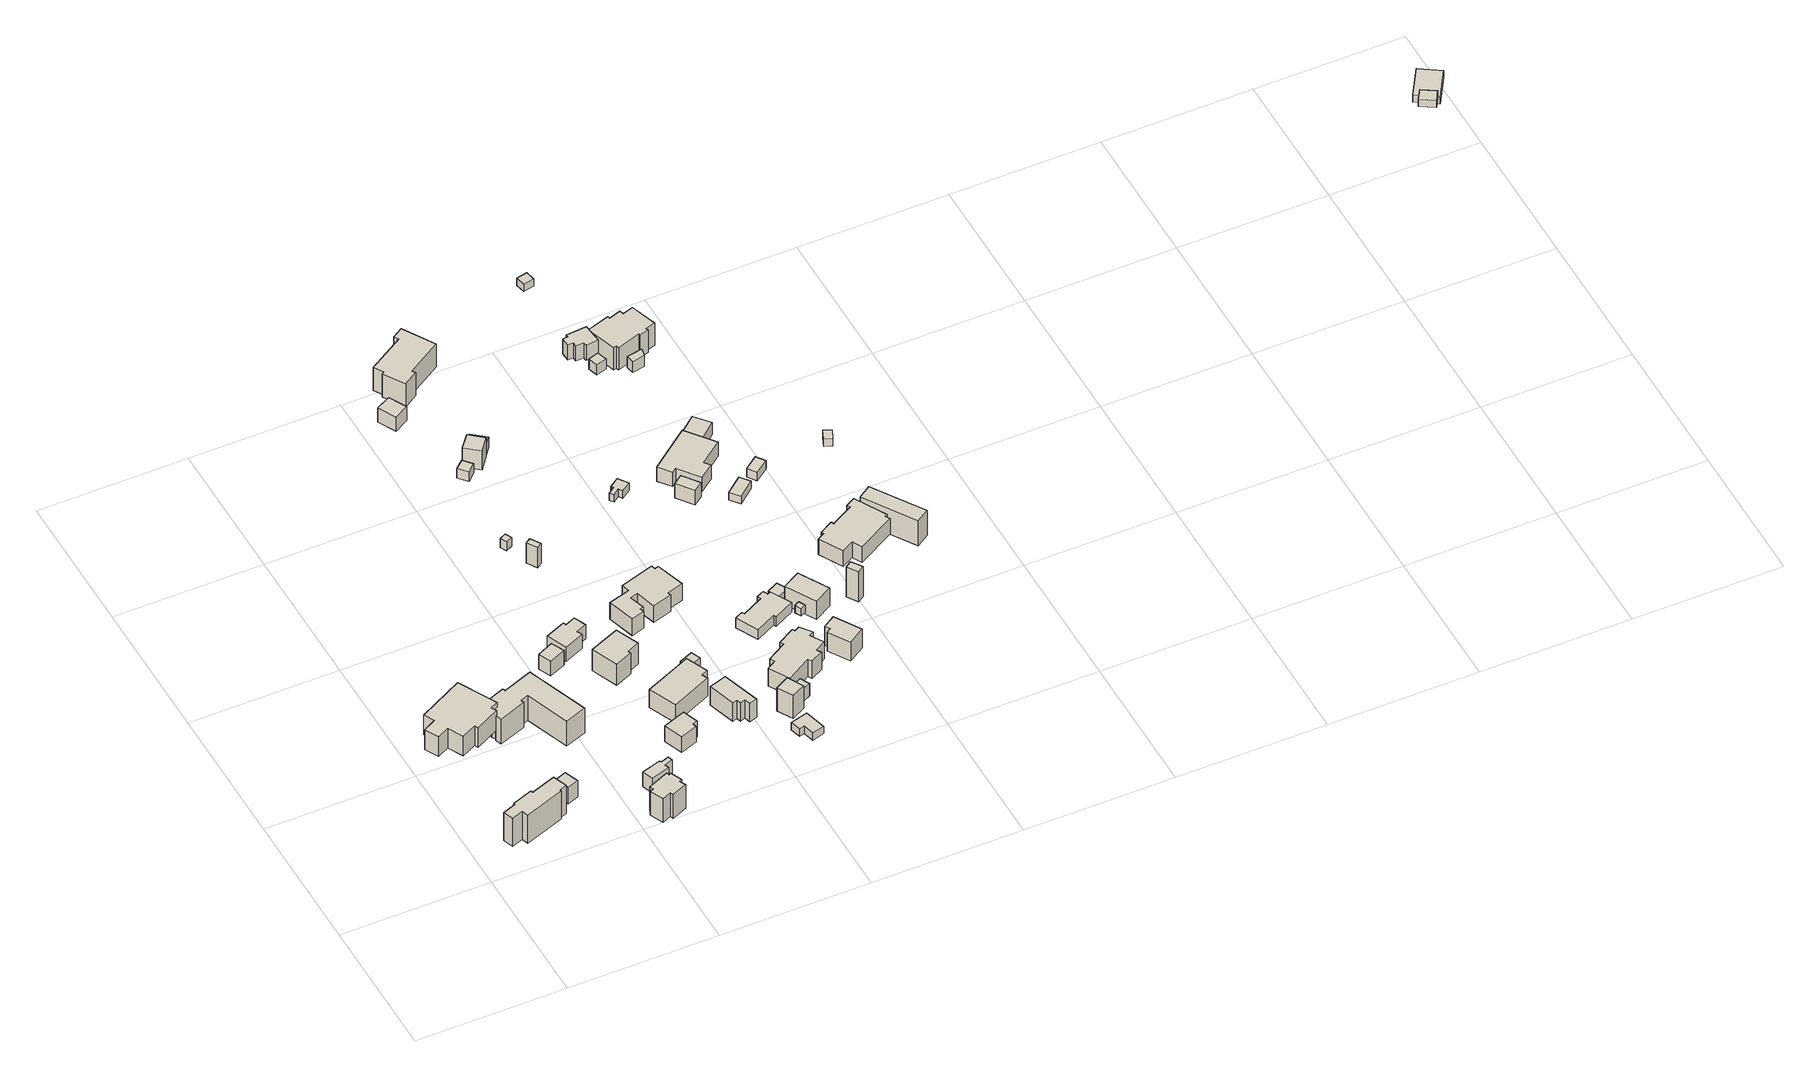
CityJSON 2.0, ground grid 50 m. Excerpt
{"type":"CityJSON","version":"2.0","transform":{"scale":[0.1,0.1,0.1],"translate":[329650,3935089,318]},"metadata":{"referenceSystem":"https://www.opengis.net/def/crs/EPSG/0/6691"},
"CityObjects":{
"building1":{"type":"Building","attributes":{"usage":"411","measuredHeight":13.4,"storeysAboveGround":2,"BuildingIDAttribute.prefecture":"14","BuildingIDAttribute.city":"14151","BuildingDetailAttribute.totalFloorArea":191.45,"BuildingDetailAttribute.buildingFootprintArea":95.72,"BuildingDetailAttribute.buildingStructureType":"601","BuildingDetailAttribute.buildingStructureOrgType":"1","BuildingDetailAttribute.orgUsage":"10","BuildingDetailAttribute.surveyYear":2015},"geometry":[{"type":"Solid","lod":"1","boundaries":[[[[0,1,2,3,4,5,6,7,8,9,10,11]],[[10,12,13,11]],[[9,14,12,10]],[[8,15,14,9]],[[7,16,15,8]],[[6,17,16,7]],[[5,18,17,6]],[[4,19,18,5]],[[3,20,19,4]],[[2,21,20,3]],[[1,22,21,2]],[[0,23,22,1]],[[11,13,23,0]],[[12,14,15,16,17,18,19,20,21,22,23,13]]]]}]},
"building2":{"type":"Building","attributes":{"usage":"411","measuredHeight":13.1,"storeysAboveGround":2,"BuildingIDAttribute.prefecture":"14","BuildingIDAttribute.city":"14151","BuildingDetailAttribute.totalFloorArea":479.44,"BuildingDetailAttribute.buildingFootprintArea":239.72,"BuildingDetailAttribute.buildingStructureType":"601","BuildingDetailAttribute.buildingStructureOrgType":"1","BuildingDetailAttribute.orgUsage":"10","BuildingDetailAttribute.surveyYear":2015,"BuildingLandSlideRiskAttribute.description":"1","BuildingLandSlideRiskAttribute.areaType":"1"},"geometry":[{"type":"Solid","lod":"1","boundaries":[[[[24,25,26,27,28,29,30,31,32,33,34,35,36]],[[35,37,38,36]],[[34,39,37,35]],[[33,40,39,34]],[[32,41,40,33]],[[31,42,41,32]],[[30,43,42,31]],[[29,44,43,30]],[[28,45,44,29]],[[27,46,45,28]],[[26,47,46,27]],[[25,48,47,26]],[[24,49,48,25]],[[36,38,49,24]],[[37,39,40,41,42,43,44,45,46,47,48,49,38]]]]}]},
"building3":{"type":"Building","attributes":{"measuredHeight":7.6,"BuildingIDAttribute.prefecture":"14","BuildingIDAttribute.city":"14151","BuildingDetailAttribute.surveyYear":2015},"geometry":[{"type":"Solid","lod":"1","boundaries":[[[[50,51,52,53]],[[52,54,55,53]],[[51,56,54,52]],[[50,57,56,51]],[[53,55,57,50]],[[54,56,57,55]]]]}]},
"building4":{"type":"Building","attributes":{"usage":"411","measuredHeight":11.8,"storeysAboveGround":2,"BuildingIDAttribute.prefecture":"14","BuildingIDAttribute.city":"14151","BuildingDetailAttribute.totalFloorArea":331.28,"BuildingDetailAttribute.buildingFootprintArea":165.64,"BuildingDetailAttribute.buildingStructureType":"601","BuildingDetailAttribute.buildingStructureOrgType":"1","BuildingDetailAttribute.orgUsage":"10","BuildingDetailAttribute.surveyYear":2015,"BuildingLandSlideRiskAttribute.description":"1","BuildingLandSlideRiskAttribute.areaType":"1"},"geometry":[{"type":"Solid","lod":"1","boundaries":[[[[58,59,60,61,62,63,64,65,66,67,68,69,70,71]],[[70,72,73,71]],[[69,74,72,70]],[[68,75,74,69]],[[67,76,75,68]],[[66,77,76,67]],[[65,78,77,66]],[[64,79,78,65]],[[63,80,79,64]],[[62,81,80,63]],[[61,82,81,62]],[[60,83,82,61]],[[59,84,83,60]],[[58,85,84,59]],[[71,73,85,58]],[[72,74,75,76,77,78,79,80,81,82,83,84,85,73]]]]}]},
"building5":{"type":"Building","attributes":{"measuredHeight":6.9,"BuildingIDAttribute.prefecture":"14","BuildingIDAttribute.city":"14151","BuildingDetailAttribute.surveyYear":2015},"geometry":[{"type":"Solid","lod":"1","boundaries":[[[[86,87,88,89]],[[88,90,91,89]],[[87,92,90,88]],[[86,93,92,87]],[[89,91,93,86]],[[90,92,93,91]]]]}]},
"building6":{"type":"Building","attributes":{"usage":"411","measuredHeight":10.6,"storeysAboveGround":2,"BuildingIDAttribute.prefecture":"14","BuildingIDAttribute.city":"14151","BuildingDetailAttribute.totalFloorArea":105.35,"BuildingDetailAttribute.buildingFootprintArea":52.68,"BuildingDetailAttribute.buildingStructureType":"601","BuildingDetailAttribute.buildingStructureOrgType":"1","BuildingDetailAttribute.orgUsage":"10","BuildingDetailAttribute.surveyYear":2015},"geometry":[{"type":"Solid","lod":"1","boundaries":[[[[94,95,96,97,98,99,100,101,102,103,104,105]],[[104,106,107,105]],[[103,108,106,104]],[[102,109,108,103]],[[101,110,109,102]],[[100,111,110,101]],[[99,112,111,100]],[[98,113,112,99]],[[97,114,113,98]],[[96,115,114,97]],[[95,116,115,96]],[[94,117,116,95]],[[105,107,117,94]],[[106,108,109,110,111,112,113,114,115,116,117,107]]]]}]},
"building7":{"type":"Building","attributes":{"usage":"411","measuredHeight":6.4,"storeysAboveGround":2,"BuildingIDAttribute.prefecture":"14","BuildingIDAttribute.city":"14151","BuildingDetailAttribute.totalFloorArea":52.67,"BuildingDetailAttribute.buildingFootprintArea":26.34,"BuildingDetailAttribute.buildingStructureType":"601","BuildingDetailAttribute.buildingStructureOrgType":"1","BuildingDetailAttribute.orgUsage":"10","BuildingDetailAttribute.surveyYear":2015},"geometry":[{"type":"Solid","lod":"1","boundaries":[[[[118,119,120,121,122,123,124,125]],[[124,126,127,125]],[[123,128,126,124]],[[122,129,128,123]],[[121,130,129,122]],[[120,131,130,121]],[[119,132,131,120]],[[118,133,132,119]],[[125,127,133,118]],[[126,128,129,130,131,132,133,127]]]]}]},
"building8":{"type":"Building","attributes":{"measuredHeight":6.4,"BuildingIDAttribute.prefecture":"14","BuildingIDAttribute.city":"14151","BuildingDetailAttribute.surveyYear":2015},"geometry":[{"type":"Solid","lod":"1","boundaries":[[[[134,135,136,137]],[[136,138,139,137]],[[135,140,138,136]],[[134,141,140,135]],[[137,139,141,134]],[[138,140,141,139]]]]}]},
"building9":{"type":"Building","attributes":{"usage":"422","measuredHeight":6.3,"storeysAboveGround":2,"BuildingIDAttribute.prefecture":"14","BuildingIDAttribute.city":"14151","BuildingDetailAttribute.totalFloorArea":115.1,"BuildingDetailAttribute.buildingFootprintArea":57.55,"BuildingDetailAttribute.buildingStructureType":"601","BuildingDetailAttribute.buildingStructureOrgType":"1","BuildingDetailAttribute.orgUsage":"137","BuildingDetailAttribute.surveyYear":2015},"geometry":[{"type":"Solid","lod":"1","boundaries":[[[[142,143,144,145,146,147,148,149]],[[148,150,151,149]],[[147,152,150,148]],[[146,153,152,147]],[[145,154,153,146]],[[144,155,154,145]],[[143,156,155,144]],[[142,157,156,143]],[[149,151,157,142]],[[150,152,153,154,155,156,157,151]]]]}]},
"building10":{"type":"Building","attributes":{"usage":"411","measuredHeight":7.4,"storeysAboveGround":1,"BuildingIDAttribute.prefecture":"14","BuildingIDAttribute.city":"14151","BuildingDetailAttribute.totalFloorArea":48.12,"BuildingDetailAttribute.buildingFootprintArea":48.12,"BuildingDetailAttribute.buildingStructureType":"601","BuildingDetailAttribute.buildingStructureOrgType":"1","BuildingDetailAttribute.orgUsage":"10","BuildingDetailAttribute.surveyYear":2015},"geometry":[{"type":"Solid","lod":"1","boundaries":[[[[158,159,160,161,162,163]],[[162,164,165,163]],[[161,166,164,162]],[[160,167,166,161]],[[159,168,167,160]],[[158,169,168,159]],[[163,165,169,158]],[[164,166,167,168,169,165]]]]}]},
"building11":{"type":"Building","attributes":{"usage":"411","measuredHeight":10.3,"storeysAboveGround":2,"BuildingIDAttribute.prefecture":"14","BuildingIDAttribute.city":"14151","BuildingDetailAttribute.totalFloorArea":162.45,"BuildingDetailAttribute.buildingFootprintArea":81.23,"BuildingDetailAttribute.buildingStructureType":"601","BuildingDetailAttribute.buildingStructureOrgType":"1","BuildingDetailAttribute.orgUsage":"10","BuildingDetailAttribute.surveyYear":2015},"geometry":[{"type":"Solid","lod":"1","boundaries":[[[[170,171,172,173,174,175]],[[174,176,177,175]],[[173,178,176,174]],[[172,179,178,173]],[[171,180,179,172]],[[170,181,180,171]],[[175,177,181,170]],[[176,178,179,180,181,177]]]]}]},
"building12":{"type":"Building","attributes":{"measuredHeight":4.4,"BuildingIDAttribute.prefecture":"14","BuildingIDAttribute.city":"14151","BuildingDetailAttribute.surveyYear":2015},"geometry":[{"type":"Solid","lod":"1","boundaries":[[[[182,183,184,185]],[[184,186,187,185]],[[183,188,186,184]],[[182,189,188,183]],[[185,187,189,182]],[[186,188,189,187]]]]}]},
"building13":{"type":"Building","attributes":{"usage":"411","measuredHeight":6.4,"storeysAboveGround":2,"BuildingIDAttribute.prefecture":"14","BuildingIDAttribute.city":"14151","BuildingDetailAttribute.totalFloorArea":72.76,"BuildingDetailAttribute.buildingFootprintArea":36.38,"BuildingDetailAttribute.buildingStructureType":"601","BuildingDetailAttribute.buildingStructureOrgType":"1","BuildingDetailAttribute.orgUsage":"10","BuildingDetailAttribute.surveyYear":2015,"BuildingLandSlideRiskAttribute.description":"1","BuildingLandSlideRiskAttribute.areaType":"1"},"geometry":[{"type":"Solid","lod":"1","boundaries":[[[[190,191,192,193]],[[192,194,195,193]],[[191,196,194,192]],[[190,197,196,191]],[[193,195,197,190]],[[194,196,197,195]]]]}]},
"building14":{"type":"Building","attributes":{"measuredHeight":10.7,"BuildingIDAttribute.prefecture":"14","BuildingIDAttribute.city":"14151","BuildingDetailAttribute.surveyYear":2015},"geometry":[{"type":"Solid","lod":"1","boundaries":[[[[198,199,200,201]],[[200,202,203,201]],[[199,204,202,200]],[[198,205,204,199]],[[201,203,205,198]],[[202,204,205,203]]]]}]},
"building15":{"type":"Building","attributes":{"usage":"411","measuredHeight":9.5,"storeysAboveGround":2,"BuildingIDAttribute.prefecture":"14","BuildingIDAttribute.city":"14151","BuildingDetailAttribute.totalFloorArea":277.5,"BuildingDetailAttribute.buildingFootprintArea":138.75,"BuildingDetailAttribute.buildingStructureType":"601","BuildingDetailAttribute.buildingStructureOrgType":"1","BuildingDetailAttribute.orgUsage":"10","BuildingDetailAttribute.surveyYear":2015},"geometry":[{"type":"Solid","lod":"1","boundaries":[[[[206,207,208,209,210,211]],[[210,212,213,211]],[[209,214,212,210]],[[208,215,214,209]],[[207,216,215,208]],[[206,217,216,207]],[[211,213,217,206]],[[212,214,215,216,217,213]]]]}]},
"building16":{"type":"Building","attributes":{"measuredHeight":4.2,"BuildingIDAttribute.prefecture":"14","BuildingIDAttribute.city":"14151","BuildingDetailAttribute.surveyYear":2015,"BuildingLandSlideRiskAttribute.description":"1","BuildingLandSlideRiskAttribute.areaType":"1"},"geometry":[{"type":"Solid","lod":"1","boundaries":[[[[218,219,220,221]],[[220,222,223,221]],[[219,224,222,220]],[[218,225,224,219]],[[221,223,225,218]],[[222,224,225,223]]]]}]},
"building17":{"type":"Building","attributes":{"usage":"451","measuredHeight":11.3,"storeysAboveGround":1,"BuildingIDAttribute.prefecture":"14","BuildingIDAttribute.city":"14151","BuildingDetailAttribute.totalFloorArea":31.36,"BuildingDetailAttribute.buildingFootprintArea":31.36,"BuildingDetailAttribute.buildingStructureType":"601","BuildingDetailAttribute.buildingStructureOrgType":"1","BuildingDetailAttribute.orgUsage":"200","BuildingDetailAttribute.surveyYear":2015,"BuildingLandSlideRiskAttribute.description":"1","BuildingLandSlideRiskAttribute.areaType":"1"},"geometry":[{"type":"Solid","lod":"1","boundaries":[[[[226,227,228,229,230]],[[229,231,232,230]],[[228,233,231,229]],[[227,234,233,228]],[[226,235,234,227]],[[230,232,235,226]],[[231,233,234,235,232]]]]}]},
"building18":{"type":"Building","attributes":{"usage":"411","measuredHeight":7.9,"storeysAboveGround":1,"BuildingIDAttribute.prefecture":"14","BuildingIDAttribute.city":"14151","BuildingDetailAttribute.totalFloorArea":65.02,"BuildingDetailAttribute.buildingFootprintArea":65.02,"BuildingDetailAttribute.buildingStructureType":"601","BuildingDetailAttribute.buildingStructureOrgType":"1","BuildingDetailAttribute.orgUsage":"10","BuildingDetailAttribute.surveyYear":2015},"geometry":[{"type":"Solid","lod":"1","boundaries":[[[[236,237,238,239,240,241,242,243]],[[242,244,245,243]],[[241,246,244,242]],[[240,247,246,241]],[[239,248,247,240]],[[238,249,248,239]],[[237,250,249,238]],[[236,251,250,237]],[[243,245,251,236]],[[244,246,247,248,249,250,251,245]]]]}]},
"building19":{"type":"Building","attributes":{"usage":"411","storeysAboveGround":2,"BuildingIDAttribute.prefecture":"14","BuildingIDAttribute.city":"14151","BuildingDetailAttribute.totalFloorArea":29.57,"BuildingDetailAttribute.buildingFootprintArea":14.79,"BuildingDetailAttribute.buildingStructureType":"601","BuildingDetailAttribute.buildingStructureOrgType":"1","BuildingDetailAttribute.orgUsage":"10","BuildingDetailAttribute.surveyYear":2015},"geometry":[{"type":"Solid","lod":"1","boundaries":[[[[252,253,254,255]],[[254,256,257,255]],[[253,258,256,254]],[[252,259,258,253]],[[255,257,259,252]],[[256,258,259,257]]]]}]},
"building20":{"type":"Building","attributes":{"usage":"451","measuredHeight":8.6,"storeysAboveGround":1,"BuildingIDAttribute.prefecture":"14","BuildingIDAttribute.city":"14151","BuildingDetailAttribute.totalFloorArea":18.55,"BuildingDetailAttribute.buildingFootprintArea":18.55,"BuildingDetailAttribute.buildingStructureType":"601","BuildingDetailAttribute.buildingStructureOrgType":"1","BuildingDetailAttribute.orgUsage":"200","BuildingDetailAttribute.surveyYear":2015,"BuildingLandSlideRiskAttribute.description":"1","BuildingLandSlideRiskAttribute.areaType":"1"},"geometry":[{"type":"Solid","lod":"1","boundaries":[[[[260,261,262,263]],[[262,264,265,263]],[[261,266,264,262]],[[260,267,266,261]],[[263,265,267,260]],[[264,266,267,265]]]]}]},
"building21":{"type":"Building","attributes":{"usage":"411","measuredHeight":11.1,"storeysAboveGround":2,"BuildingIDAttribute.prefecture":"14","BuildingIDAttribute.city":"14151","BuildingDetailAttribute.totalFloorArea":348.73,"BuildingDetailAttribute.buildingFootprintArea":174.36,"BuildingDetailAttribute.buildingStructureType":"601","BuildingDetailAttribute.buildingStructureOrgType":"1","BuildingDetailAttribute.orgUsage":"10","BuildingDetailAttribute.surveyYear":2015,"BuildingLandSlideRiskAttribute.description":"1","BuildingLandSlideRiskAttribute.areaType":"1"},"geometry":[{"type":"Solid","lod":"1","boundaries":[[[[268,269,270,271,272,273,274,275,276,277]],[[276,278,279,277]],[[275,280,278,276]],[[274,281,280,275]],[[273,282,281,274]],[[272,283,282,273]],[[271,284,283,272]],[[270,285,284,271]],[[269,286,285,270]],[[268,287,286,269]],[[277,279,287,268]],[[278,280,281,282,283,284,285,286,287,279]]]]}]},
"building22":{"type":"Building","attributes":{"usage":"411","measuredHeight":8.4,"storeysAboveGround":2,"BuildingIDAttribute.prefecture":"14","BuildingIDAttribute.city":"14151","BuildingDetailAttribute.totalFloorArea":359.36,"BuildingDetailAttribute.buildingFootprintArea":179.68,"BuildingDetailAttribute.buildingStructureType":"601","BuildingDetailAttribute.buildingStructureOrgType":"1","BuildingDetailAttribute.orgUsage":"10","BuildingDetailAttribute.surveyYear":2015,"BuildingLandSlideRiskAttribute.description":"1","BuildingLandSlideRiskAttribute.areaType":"1"},"geometry":[{"type":"Solid","lod":"1","boundaries":[[[[288,289,290,291,292,293,294,295,296,297,298,299,300,301,302,303]],[[302,304,305,303]],[[301,306,304,302]],[[300,307,306,301]],[[299,308,307,300]],[[298,309,308,299]],[[297,310,309,298]],[[296,311,310,297]],[[295,312,311,296]],[[294,313,312,295]],[[293,314,313,294]],[[292,315,314,293]],[[291,316,315,292]],[[290,317,316,291]],[[289,318,317,290]],[[288,319,318,289]],[[303,305,319,288]],[[304,306,307,308,309,310,311,312,313,314,315,316,317,318,319,305]]]]}]},
"building23":{"type":"Building","attributes":{"BuildingIDAttribute.prefecture":"14","BuildingIDAttribute.city":"14151","BuildingDetailAttribute.surveyYear":2015,"BuildingRiverFloodingRiskAttribute.description":"3","BuildingRiverFloodingRiskAttribute.rankOrg":"2","BuildingRiverFloodingRiskAttribute.depth":0.513,"BuildingRiverFloodingRiskAttribute.adminType":"2","BuildingRiverFloodingRiskAttribute.scale":"2"},"geometry":[{"type":"Solid","lod":"1","boundaries":[[[[320,321,322,323,324,325]],[[324,326,327,325]],[[323,328,326,324]],[[322,329,328,323]],[[321,330,329,322]],[[320,331,330,321]],[[325,327,331,320]],[[326,328,329,330,331,327]]]]}]},
"building24":{"type":"Building","attributes":{"usage":"411","measuredHeight":13.6,"storeysAboveGround":2,"BuildingIDAttribute.prefecture":"14","BuildingIDAttribute.city":"14151","BuildingDetailAttribute.totalFloorArea":149.96,"BuildingDetailAttribute.buildingFootprintArea":74.98,"BuildingDetailAttribute.buildingStructureType":"601","BuildingDetailAttribute.buildingStructureOrgType":"1","BuildingDetailAttribute.orgUsage":"10","BuildingDetailAttribute.surveyYear":2015},"geometry":[{"type":"Solid","lod":"1","boundaries":[[[[332,333,334,335]],[[334,336,337,335]],[[333,338,336,334]],[[332,339,338,333]],[[335,337,339,332]],[[336,338,339,337]]]]}]},
"building25":{"type":"Building","attributes":{"measuredHeight":6.6,"BuildingIDAttribute.prefecture":"14","BuildingIDAttribute.city":"14151","BuildingDetailAttribute.surveyYear":2015},"geometry":[{"type":"Solid","lod":"1","boundaries":[[[[340,341,342,343]],[[342,344,345,343]],[[341,346,344,342]],[[340,347,346,341]],[[343,345,347,340]],[[344,346,347,345]]]]}]},
"building26":{"type":"Building","attributes":{"measuredHeight":9.8,"BuildingIDAttribute.prefecture":"14","BuildingIDAttribute.city":"14151","BuildingDetailAttribute.surveyYear":2015},"geometry":[{"type":"Solid","lod":"1","boundaries":[[[[348,349,350,351,352,353,354,355,356,357,358,359,360,361,362,363]],[[362,364,365,363]],[[361,366,364,362]],[[360,367,366,361]],[[359,368,367,360]],[[358,369,368,359]],[[357,370,369,358]],[[356,371,370,357]],[[355,372,371,356]],[[354,373,372,355]],[[353,374,373,354]],[[352,375,374,353]],[[351,376,375,352]],[[350,377,376,351]],[[349,378,377,350]],[[348,379,378,349]],[[363,365,379,348]],[[364,366,367,368,369,370,371,372,373,374,375,376,377,378,379,365]]]]}]},
"building27":{"type":"Building","attributes":{"BuildingIDAttribute.prefecture":"14","BuildingIDAttribute.city":"14151","BuildingDetailAttribute.surveyYear":2015},"geometry":[{"type":"Solid","lod":"1","boundaries":[[[[380,381,382,383,384,385,386,387]],[[386,388,389,387]],[[385,390,388,386]],[[384,391,390,385]],[[383,392,391,384]],[[382,393,392,383]],[[381,394,393,382]],[[380,395,394,381]],[[387,389,395,380]],[[388,390,391,392,393,394,395,389]]]]}]},
"building28":{"type":"Building","attributes":{"usage":"411","measuredHeight":5,"storeysAboveGround":2,"BuildingIDAttribute.prefecture":"14","BuildingIDAttribute.city":"14151","BuildingDetailAttribute.totalFloorArea":130.32,"BuildingDetailAttribute.buildingFootprintArea":65.16,"BuildingDetailAttribute.buildingStructureType":"601","BuildingDetailAttribute.buildingStructureOrgType":"1","BuildingDetailAttribute.orgUsage":"10","BuildingDetailAttribute.surveyYear":2015},"geometry":[{"type":"Solid","lod":"1","boundaries":[[[[396,397,398,399,400,401,402,403,404,405,406,407]],[[406,408,409,407]],[[405,410,408,406]],[[404,411,410,405]],[[403,412,411,404]],[[402,413,412,403]],[[401,414,413,402]],[[400,415,414,401]],[[399,416,415,400]],[[398,417,416,399]],[[397,418,417,398]],[[396,419,418,397]],[[407,409,419,396]],[[408,410,411,412,413,414,415,416,417,418,419,409]]]]}]},
"building29":{"type":"Building","attributes":{"BuildingIDAttribute.prefecture":"14","BuildingIDAttribute.city":"14151","BuildingDetailAttribute.surveyYear":2015},"geometry":[{"type":"Solid","lod":"1","boundaries":[[[[420,421,422,423]],[[422,424,425,423]],[[421,426,424,422]],[[420,427,426,421]],[[423,425,427,420]],[[424,426,427,425]]]]}]},
"building30":{"type":"Building","attributes":{"BuildingIDAttribute.prefecture":"14","BuildingIDAttribute.city":"14151","BuildingDetailAttribute.surveyYear":2015},"geometry":[{"type":"Solid","lod":"1","boundaries":[[[[428,429,430,431]],[[430,432,433,431]],[[429,434,432,430]],[[428,435,434,429]],[[431,433,435,428]],[[432,434,435,433]]]]}]},
"building31":{"type":"Building","attributes":{"usage":"411","measuredHeight":9.3,"storeysAboveGround":1,"BuildingIDAttribute.prefecture":"14","BuildingIDAttribute.city":"14151","BuildingDetailAttribute.totalFloorArea":56.31,"BuildingDetailAttribute.buildingFootprintArea":56.31,"BuildingDetailAttribute.buildingStructureType":"601","BuildingDetailAttribute.buildingStructureOrgType":"1","BuildingDetailAttribute.orgUsage":"10","BuildingDetailAttribute.surveyYear":2015},"geometry":[{"type":"Solid","lod":"1","boundaries":[[[[436,437,438,439,440,441]],[[440,442,443,441]],[[439,444,442,440]],[[438,445,444,439]],[[437,446,445,438]],[[436,447,446,437]],[[441,443,447,436]],[[442,444,445,446,447,443]]]]}]},
"building32":{"type":"Building","attributes":{"usage":"411","measuredHeight":6.6,"storeysAboveGround":1,"BuildingIDAttribute.prefecture":"14","BuildingIDAttribute.city":"14151","BuildingDetailAttribute.totalFloorArea":23.4,"BuildingDetailAttribute.buildingFootprintArea":23.4,"BuildingDetailAttribute.buildingStructureType":"601","BuildingDetailAttribute.buildingStructureOrgType":"1","BuildingDetailAttribute.orgUsage":"10","BuildingDetailAttribute.surveyYear":2015},"geometry":[{"type":"Solid","lod":"1","boundaries":[[[[448,449,450,451]],[[450,452,453,451]],[[449,454,452,450]],[[448,455,454,449]],[[451,453,455,448]],[[452,454,455,453]]]]}]},
"building33":{"type":"Building","attributes":{"usage":"411","measuredHeight":8.1,"storeysAboveGround":2,"BuildingIDAttribute.prefecture":"14","BuildingIDAttribute.city":"14151","BuildingDetailAttribute.totalFloorArea":88.2,"BuildingDetailAttribute.buildingFootprintArea":44.1,"BuildingDetailAttribute.buildingStructureType":"601","BuildingDetailAttribute.buildingStructureOrgType":"1","BuildingDetailAttribute.orgUsage":"10","BuildingDetailAttribute.surveyYear":2015},"geometry":[{"type":"Solid","lod":"1","boundaries":[[[[456,457,458,459]],[[458,460,461,459]],[[457,462,460,458]],[[456,463,462,457]],[[459,461,463,456]],[[460,462,463,461]]]]}]},
"building34":{"type":"Building","attributes":{"usage":"411","measuredHeight":7.7,"storeysAboveGround":2,"BuildingIDAttribute.prefecture":"14","BuildingIDAttribute.city":"14151","BuildingDetailAttribute.totalFloorArea":274.44,"BuildingDetailAttribute.buildingFootprintArea":137.22,"BuildingDetailAttribute.buildingStructureType":"601","BuildingDetailAttribute.buildingStructureOrgType":"1","BuildingDetailAttribute.orgUsage":"10","BuildingDetailAttribute.surveyYear":2015},"geometry":[{"type":"Solid","lod":"1","boundaries":[[[[464,465,466,467,468,469,470,471]],[[470,472,473,471]],[[469,474,472,470]],[[468,475,474,469]],[[467,476,475,468]],[[466,477,476,467]],[[465,478,477,466]],[[464,479,478,465]],[[471,473,479,464]],[[472,474,475,476,477,478,479,473]]]]}]},
"building35":{"type":"Building","attributes":{"BuildingIDAttribute.prefecture":"14","BuildingIDAttribute.city":"14151","BuildingDetailAttribute.surveyYear":2015,"BuildingLandSlideRiskAttribute.description":"1","BuildingLandSlideRiskAttribute.areaType":"1"},"geometry":[{"type":"Solid","lod":"1","boundaries":[[[[480,481,482,483]],[[482,484,485,483]],[[481,486,484,482]],[[480,487,486,481]],[[483,485,487,480]],[[484,486,487,485]]]]}]},
"building36":{"type":"Building","attributes":{"usage":"411","measuredHeight":6.7,"storeysAboveGround":1,"BuildingIDAttribute.prefecture":"14","BuildingIDAttribute.city":"14151","BuildingDetailAttribute.totalFloorArea":34.05,"BuildingDetailAttribute.buildingFootprintArea":34.05,"BuildingDetailAttribute.buildingStructureType":"601","BuildingDetailAttribute.buildingStructureOrgType":"1","BuildingDetailAttribute.orgUsage":"10","BuildingDetailAttribute.surveyYear":2015,"BuildingLandSlideRiskAttribute.description":"1","BuildingLandSlideRiskAttribute.areaType":"1"},"geometry":[{"type":"Solid","lod":"1","boundaries":[[[[488,489,490,491,492,493,494,495,496,497]],[[496,498,499,497]],[[495,500,498,496]],[[494,501,500,495]],[[493,502,501,494]],[[492,503,502,493]],[[491,504,503,492]],[[490,505,504,491]],[[489,506,505,490]],[[488,507,506,489]],[[497,499,507,488]],[[498,500,501,502,503,504,505,506,507,499]]]]}]},
"building37":{"type":"Building","attributes":{"usage":"411","measuredHeight":5.2,"storeysAboveGround":1,"BuildingIDAttribute.prefecture":"14","BuildingIDAttribute.city":"14151","BuildingDetailAttribute.totalFloorArea":12.4,"BuildingDetailAttribute.buildingFootprintArea":12.4,"BuildingDetailAttribute.buildingStructureType":"601","BuildingDetailAttribute.buildingStructureOrgType":"1","BuildingDetailAttribute.orgUsage":"10","BuildingDetailAttribute.surveyYear":2015},"geometry":[{"type":"Solid","lod":"1","boundaries":[[[[508,509,510,511]],[[510,512,513,511]],[[509,514,512,510]],[[508,515,514,509]],[[511,513,515,508]],[[512,514,515,513]]]]}]},
"building38":{"type":"Building","attributes":{"usage":"451","measuredHeight":3.9,"storeysAboveGround":1,"BuildingIDAttribute.prefecture":"14","BuildingIDAttribute.city":"14151","BuildingDetailAttribute.totalFloorArea":22.05,"BuildingDetailAttribute.buildingFootprintArea":22.05,"BuildingDetailAttribute.buildingStructureType":"601","BuildingDetailAttribute.buildingStructureOrgType":"1","BuildingDetailAttribute.orgUsage":"200","BuildingDetailAttribute.surveyYear":2015},"geometry":[{"type":"Solid","lod":"1","boundaries":[[[[516,517,518,519]],[[518,520,521,519]],[[517,522,520,518]],[[516,523,522,517]],[[519,521,523,516]],[[520,522,523,521]]]]}]},
"building39":{"type":"Building","attributes":{"measuredHeight":14.5,"BuildingIDAttribute.prefecture":"14","BuildingIDAttribute.city":"14151","BuildingDetailAttribute.surveyYear":2015},"geometry":[{"type":"Solid","lod":"1","boundaries":[[[[524,525,526,527]],[[526,528,529,527]],[[525,530,528,526]],[[524,531,530,525]],[[527,529,531,524]],[[528,530,531,529]]]]}]},
"building40":{"type":"Building","attributes":{"measuredHeight":6,"BuildingIDAttribute.prefecture":"14","BuildingIDAttribute.city":"14151","BuildingDetailAttribute.surveyYear":2015},"geometry":[{"type":"Solid","lod":"1","boundaries":[[[[532,533,534,535]],[[534,536,537,535]],[[533,538,536,534]],[[532,539,538,533]],[[535,537,539,532]],[[536,538,539,537]]]]}]},
"building41":{"type":"Building","attributes":{"measuredHeight":6,"BuildingIDAttribute.prefecture":"14","BuildingIDAttribute.city":"14151","BuildingDetailAttribute.surveyYear":2015,"BuildingLandSlideRiskAttribute.description":"1","BuildingLandSlideRiskAttribute.areaType":"1"},"geometry":[{"type":"Solid","lod":"1","boundaries":[[[[540,541,542,543]],[[542,544,545,543]],[[541,546,544,542]],[[540,547,546,541]],[[543,545,547,540]],[[544,546,547,545]]]]}]},
"building42":{"type":"Building","attributes":{"usage":"451","measuredHeight":3.9,"storeysAboveGround":1,"BuildingIDAttribute.prefecture":"14","BuildingIDAttribute.city":"14151","BuildingDetailAttribute.totalFloorArea":11.63,"BuildingDetailAttribute.buildingFootprintArea":11.63,"BuildingDetailAttribute.buildingStructureType":"601","BuildingDetailAttribute.buildingStructureOrgType":"1","BuildingDetailAttribute.orgUsage":"200","BuildingDetailAttribute.surveyYear":2015},"geometry":[{"type":"Solid","lod":"1","boundaries":[[[[548,549,550,551]],[[550,552,553,551]],[[549,554,552,550]],[[548,555,554,549]],[[551,553,555,548]],[[552,554,555,553]]]]}]},
"building43":{"type":"Building","attributes":{"usage":"411","measuredHeight":10.6,"storeysAboveGround":1,"BuildingIDAttribute.prefecture":"14","BuildingIDAttribute.city":"14151","BuildingDetailAttribute.totalFloorArea":108.55,"BuildingDetailAttribute.buildingFootprintArea":108.55,"BuildingDetailAttribute.buildingStructureType":"601","BuildingDetailAttribute.buildingStructureOrgType":"1","BuildingDetailAttribute.orgUsage":"10","BuildingDetailAttribute.surveyYear":2015,"BuildingLandSlideRiskAttribute.description":"1","BuildingLandSlideRiskAttribute.areaType":"1"},"geometry":[{"type":"Solid","lod":"1","boundaries":[[[[556,557,558,559,560,561,562,563,564,565,566,567,568,569]],[[568,570,571,569]],[[567,572,570,568]],[[566,573,572,567]],[[565,574,573,566]],[[564,575,574,565]],[[563,576,575,564]],[[562,577,576,563]],[[561,578,577,562]],[[560,579,578,561]],[[559,580,579,560]],[[558,581,580,559]],[[557,582,581,558]],[[556,583,582,557]],[[569,571,583,556]],[[570,572,573,574,575,576,577,578,579,580,581,582,583,571]]]]}]},
"building44":{"type":"Building","attributes":{"usage":"411","measuredHeight":12,"storeysAboveGround":1,"BuildingIDAttribute.prefecture":"14","BuildingIDAttribute.city":"14151","BuildingDetailAttribute.totalFloorArea":217.52,"BuildingDetailAttribute.buildingFootprintArea":217.52,"BuildingDetailAttribute.buildingStructureType":"601","BuildingDetailAttribute.buildingStructureOrgType":"1","BuildingDetailAttribute.orgUsage":"10","BuildingDetailAttribute.surveyYear":2015},"geometry":[{"type":"Solid","lod":"1","boundaries":[[[[584,585,586,587,588,589,590,591,592,593,594,595,596,597]],[[596,598,599,597]],[[595,600,598,596]],[[594,601,600,595]],[[593,602,601,594]],[[592,603,602,593]],[[591,604,603,592]],[[590,605,604,591]],[[589,606,605,590]],[[588,607,606,589]],[[587,608,607,588]],[[586,609,608,587]],[[585,610,609,586]],[[584,611,610,585]],[[597,599,611,584]],[[598,600,601,602,603,604,605,606,607,608,609,610,611,599]]]]}]},
"building45":{"type":"Building","attributes":{"usage":"411","measuredHeight":13.5,"storeysAboveGround":1,"BuildingIDAttribute.prefecture":"14","BuildingIDAttribute.city":"14151","BuildingDetailAttribute.totalFloorArea":91.61,"BuildingDetailAttribute.buildingFootprintArea":91.61,"BuildingDetailAttribute.buildingStructureType":"601","BuildingDetailAttribute.buildingStructureOrgType":"1","BuildingDetailAttribute.orgUsage":"10","BuildingDetailAttribute.surveyYear":2015,"BuildingRiverFloodingRiskAttribute.description":"3","BuildingRiverFloodingRiskAttribute.rankOrg":"2","BuildingRiverFloodingRiskAttribute.depth":0.868,"BuildingRiverFloodingRiskAttribute.adminType":"2","BuildingRiverFloodingRiskAttribute.scale":"2"},"geometry":[{"type":"Solid","lod":"1","boundaries":[[[[612,613,614,615]],[[614,616,617,615]],[[613,618,616,614]],[[612,619,618,613]],[[615,617,619,612]],[[616,618,619,617]]]]}]},
"building46":{"type":"Building","attributes":{"usage":"451","storeysAboveGround":1,"BuildingIDAttribute.prefecture":"14","BuildingIDAttribute.city":"14151","BuildingDetailAttribute.totalFloorArea":9.17,"BuildingDetailAttribute.buildingFootprintArea":9.17,"BuildingDetailAttribute.buildingStructureType":"601","BuildingDetailAttribute.buildingStructureOrgType":"1","BuildingDetailAttribute.orgUsage":"200","BuildingDetailAttribute.surveyYear":2015},"geometry":[{"type":"Solid","lod":"1","boundaries":[[[[620,621,622,623]],[[622,624,625,623]],[[621,626,624,622]],[[620,627,626,621]],[[623,625,627,620]],[[624,626,627,625]]]]}]},
"building47":{"type":"Building","attributes":{"BuildingIDAttribute.prefecture":"14","BuildingIDAttribute.city":"14151","BuildingDetailAttribute.surveyYear":2015,"BuildingLandSlideRiskAttribute.description":"1","BuildingLandSlideRiskAttribute.areaType":"1"},"geometry":[{"type":"Solid","lod":"1","boundaries":[[[[628,629,630,631]],[[630,632,633,631]],[[629,634,632,630]],[[628,635,634,629]],[[631,633,635,628]],[[632,634,635,633]]]]}]},
"building48":{"type":"Building","attributes":{"BuildingIDAttribute.prefecture":"14","BuildingIDAttribute.city":"14151","BuildingDetailAttribute.surveyYear":2015,"BuildingLandSlideRiskAttribute.description":"1","BuildingLandSlideRiskAttribute.areaType":"1"},"geometry":[{"type":"Solid","lod":"1","boundaries":[[[[636,637,638,639]],[[638,640,641,639]],[[637,642,640,638]],[[636,643,642,637]],[[639,641,643,636]],[[640,642,643,641]]]]}]}
},
"vertices":[
[152,64,38],[144,86,38],[106,72,38],[94,106,38],[139,123,38],[137,128,38],[206,153,38],[209,145,38],[292,175,38],[310,127,38],[285,118,38],[286,113,38],[285,118,153],[286,113,153],[310,127,153],[292,175,153],[209,145,153],[206,153,153],[137,128,153],[139,123,153],[94,106,153],[106,72,153],[144,86,153],[152,64,153],
[181,585,153],[229,493,153],[247,458,153],[222,445,153],[231,428,153],[150,386,153],[143,398,153],[94,373,153],[68,423,153],[28,403,153],[4,449,153],[47,472,153],[29,506,153],[47,472,233],[29,506,233],[4,449,233],[28,403,233],[68,423,233],[94,373,233],[143,398,233],[150,386,233],[231,428,233],[222,445,233],[247,458,233],[229,493,233],[181,585,233],
[301,179,68],[339,194,68],[357,147,68],[319,133,68],[357,147,135],[319,133,135],[339,194,135],[301,179,135],
[296,518,113],[299,509,113],[399,546,113],[475,338,113],[403,312,113],[349,460,113],[322,450,113],[326,439,113],[235,405,113],[227,426,113],[231,428,113],[222,445,113],[247,458,113],[229,493,113],[247,458,215],[229,493,215],[222,445,215],[231,428,215],[227,426,215],[235,405,215],[326,439,215],[322,450,215],[349,460,215],[403,312,215],[475,338,215],[399,546,215],[299,509,215],[296,518,215],
[435,468,143],[453,474,143],[464,445,143],[447,438,143],[464,445,177],[447,438,177],[453,474,177],[435,468,177],
[623,94,0],[627,85,0],[634,88,0],[651,49,0],[642,45,0],[651,25,0],[600,3,0],[595,14,0],[565,0,0],[545,46,0],[558,51,0],[553,64,0],[558,51,97],[553,64,97],[545,46,97],[565,0,97],[595,14,97],[600,3,97],[651,25,97],[642,45,97],[651,49,97],[634,88,97],[627,85,97],[623,94,97],
[623,140,47],[625,134,47],[653,143,47],[658,126,47],[630,117,47],[634,103,47],[570,83,47],[558,120,47],[570,83,107],[558,120,107],[634,103,107],[630,117,107],[658,126,107],[653,143,107],[625,134,107],[623,140,107],
[477,565,148],[458,608,148],[513,633,148],[533,590,148],[513,633,208],[533,590,208],[458,608,208],[477,565,208],
[581,691,154],[585,681,154],[619,696,154],[636,655,154],[602,640,154],[609,623,154],[542,594,154],[513,662,154],[542,594,212],[513,662,212],[609,623,212],[602,640,212],[636,655,212],[619,696,212],[585,681,212],[581,691,212],
[788,222,63],[771,216,63],[775,203,63],[717,182,63],[693,247,63],[769,275,63],[693,247,127],[769,275,127],[717,182,127],[775,203,127],[771,216,127],[788,222,127],
[748,532,109],[706,514,109],[710,505,109],[651,480,109],[614,568,109],[715,610,109],[614,568,195],[715,610,195],[651,480,195],[710,505,195],[706,514,195],[748,532,195],
[570,1011,253],[548,1000,253],[537,1021,253],[559,1032,253],[537,1021,290],[559,1032,290],[548,1000,290],[570,1011,290],
[392,1539,381],[441,1564,381],[472,1505,381],[423,1479,381],[472,1505,439],[423,1479,439],[441,1564,439],[392,1539,439],
[612,923,223],[591,956,223],[608,967,223],[629,934,223],[608,967,306],[629,934,306],[591,956,306],[612,923,306],
[896,372,83],[874,362,83],[883,343,83],[748,283,83],[707,377,83],[864,446,83],[707,377,157],[864,446,157],[748,283,157],[883,343,157],[874,362,157],[896,372,157],
[558,1315,308],[583,1286,308],[555,1261,308],[529,1290,308],[555,1261,347],[529,1290,347],[583,1286,347],[558,1315,347],
[616,1298,297],[569,1336,297],[607,1381,297],[652,1344,297],[653,1344,297],[652,1344,374],[653,1344,374],[607,1381,374],[569,1336,374],[616,1298,374],
[984,225,55],[958,217,55],[952,237,55],[935,231,55],[930,246,55],[914,241,55],[885,333,55],[944,352,55],[885,333,130],[944,352,130],[914,241,130],[930,246,130],[935,231,130],[952,237,130],[958,217,130],[984,225,130],
[860,481,85],[907,500,85],[920,469,85],[873,449,85],[920,469,115],[873,449,115],[907,500,115],[860,481,115],
[607,1381,301],[629,1408,301],[674,1371,301],[652,1344,301],[674,1371,343],[652,1344,343],[629,1408,343],[607,1381,343],
[546,1618,360],[552,1608,360],[503,1577,360],[461,1647,360],[469,1652,360],[450,1683,360],[570,1756,360],[561,1771,360],[596,1793,360],[660,1688,360],[596,1793,455],[660,1688,455],[561,1771,455],[570,1756,455],[450,1683,455],[469,1652,455],[461,1647,455],[503,1577,455],[552,1608,455],[546,1618,455],
[745,713,137],[818,735,137],[810,762,137],[924,797,137],[928,783,137],[941,787,137],[971,690,137],[917,673,137],[920,663,137],[855,643,137],[834,712,137],[809,704,137],[825,653,137],[813,650,137],[818,635,137],[773,621,137],[818,635,205],[773,621,205],[813,650,205],[825,653,205],[809,704,205],[834,712,205],[855,643,205],[920,663,205],[917,673,205],[971,690,205],[941,787,205],[928,783,205],[924,797,205],[810,762,205],[818,735,205],[745,713,205],
[1145,106,22],[1104,95,22],[1094,132,22],[1077,127,22],[1067,163,22],[1126,179,22],[1067,163,52],[1126,179,52],[1077,127,52],[1094,132,52],[1104,95,52],[1145,106,52],
[1138,224,25],[1092,200,25],[1064,251,25],[1111,276,25],[1064,251,119],[1111,276,119],[1092,200,119],[1138,224,119],
[1138,240,32],[1122,271,32],[1159,289,32],[1175,258,32],[1159,289,83],[1175,258,83],[1122,271,83],[1138,240,83],
[1250,330,45],[1209,308,45],[1201,321,45],[1118,272,45],[1078,338,45],[1109,357,45],[1100,372,45],[1165,410,45],[1158,421,45],[1216,455,45],[1221,446,45],[1238,455,45],[1267,418,45],[1251,409,45],[1277,366,45],[1241,345,45],[1277,366,116],[1241,345,116],[1251,409,116],[1267,418,116],[1238,455,116],[1221,446,116],[1216,455,116],[1158,421,116],[1165,410,116],[1100,372,116],[1109,357,116],[1078,338,116],[1118,272,116],[1201,321,116],[1209,308,116],[1250,330,116],
[1005,1107,211],[973,1085,211],[964,1098,211],[943,1082,211],[933,1095,211],[955,1111,211],[950,1118,211],[981,1140,211],[950,1118,241],[981,1140,241],[955,1111,241],[933,1095,241],[943,1082,241],[964,1098,241],[973,1085,241],[1005,1107,241],
[1195,518,81],[1191,528,81],[1123,493,81],[1086,567,81],[1113,581,81],[1118,572,81],[1189,608,81],[1183,620,81],[1208,632,81],[1216,616,81],[1227,621,81],[1263,553,81],[1227,621,121],[1263,553,121],[1216,616,121],[1208,632,121],[1183,620,121],[1189,608,121],[1118,572,121],[1113,581,121],[1086,567,121],[1123,493,121],[1191,528,121],[1195,518,121],
[1283,619,81],[1246,600,81],[1228,636,81],[1265,655,81],[1228,636,111],[1265,655,111],[1246,600,111],[1283,619,111],
[1299,536,79],[1282,527,79],[1271,548,79],[1288,558,79],[1271,548,109],[1288,558,109],[1282,527,109],[1299,536,109],
[1401,364,39],[1345,329,39],[1302,398,39],[1317,408,39],[1307,424,39],[1348,449,39],[1307,424,116],[1348,449,116],[1317,408,116],[1302,398,116],[1345,329,116],[1401,364,116],
[1158,1075,175],[1198,1021,175],[1167,998,175],[1127,1052,175],[1167,998,234],[1127,1052,234],[1198,1021,234],[1158,1075,234],
[1266,606,65],[1326,640,65],[1382,541,65],[1322,507,65],[1382,541,139],[1322,507,139],[1326,640,139],[1266,606,139],
[1240,1087,183],[1255,1068,183],[1208,1032,183],[1154,1101,183],[1139,1090,183],[1107,1131,183],[1244,1237,183],[1316,1145,183],[1244,1237,241],[1316,1145,241],[1107,1131,241],[1139,1090,241],[1154,1101,241],[1208,1032,241],[1255,1068,241],[1240,1087,241],
[1013,1822,401],[1007,1854,401],[1044,1862,401],[1050,1829,401],[1044,1862,431],[1050,1829,431],[1007,1854,431],[1013,1822,431],
[1137,1656,286],[1143,1590,286],[1101,1586,286],[1100,1598,286],[1073,1596,286],[1072,1612,286],[1054,1611,286],[1052,1641,286],[1070,1643,286],[1069,1651,286],[1070,1643,348],[1069,1651,348],[1052,1641,348],[1054,1611,348],[1072,1612,348],[1073,1596,348],[1100,1598,348],[1101,1586,348],[1143,1590,348],[1137,1656,348],
[1111,1534,267],[1101,1567,267],[1136,1579,267],[1147,1545,267],[1136,1579,308],[1147,1545,308],[1101,1567,308],[1111,1534,308],
[1298,958,158],[1273,989,158],[1329,1034,158],[1354,1002,158],[1329,1034,189],[1354,1002,189],[1273,989,189],[1298,958,189],
[1485,528,71],[1464,513,71],[1440,548,71],[1461,563,71],[1440,548,194],[1461,563,194],[1464,513,194],[1485,528,194],
[1290,1191,182],[1248,1241,182],[1300,1285,182],[1342,1236,182],[1300,1285,232],[1342,1236,232],[1248,1241,232],[1290,1191,232],
[1218,1513,248],[1213,1540,248],[1266,1550,248],[1261,1522,248],[1266,1550,293],[1261,1522,293],[1213,1540,293],[1218,1513,293],
[1386,1027,154],[1365,1056,154],[1410,1089,154],[1431,1060,154],[1410,1089,189],[1431,1060,189],[1365,1056,189],[1386,1027,189],
[1295,1578,248],[1297,1570,248],[1267,1561,248],[1265,1567,248],[1186,1542,248],[1183,1551,248],[1173,1548,248],[1140,1650,248],[1217,1674,248],[1219,1666,248],[1258,1679,248],[1263,1665,248],[1299,1677,248],[1328,1588,248],[1299,1677,339],[1328,1588,339],[1263,1665,339],[1258,1679,339],[1219,1666,339],[1217,1674,339],[1140,1650,339],[1173,1548,339],[1183,1551,339],[1186,1542,339],[1265,1567,339],[1267,1561,339],[1297,1570,339],[1295,1578,339],
[1533,696,63],[1493,674,63],[1450,752,63],[1474,765,63],[1469,773,63],[1515,799,63],[1520,790,63],[1594,831,63],[1588,842,63],[1620,859,63],[1678,754,63],[1669,750,63],[1678,735,63],[1550,664,63],[1678,735,127],[1550,664,127],[1669,750,127],[1678,754,127],[1620,859,127],[1588,842,127],[1594,831,127],[1520,790,127],[1515,799,127],[1469,773,127],[1474,765,127],[1450,752,127],[1493,674,127],[1533,696,127],
[1636,851,30],[1679,879,30],[1788,712,30],[1745,684,30],[1788,712,133],[1745,684,133],[1679,879,133],[1636,851,133],
[1669,1101,147],[1654,1067,147],[1629,1077,147],[1644,1112,147],[1629,1077,177],[1644,1112,177],[1654,1067,177],[1669,1101,177],
[3805,1399,315],[3758,1427,315],[3780,1462,315],[3826,1434,315],[3780,1462,345],[3826,1434,345],[3758,1427,345],[3805,1399,345],
[3764,1476,288],[3823,1571,288],[3892,1528,288],[3833,1433,288],[3892,1528,318],[3833,1433,318],[3823,1571,318],[3764,1476,318]
]}
